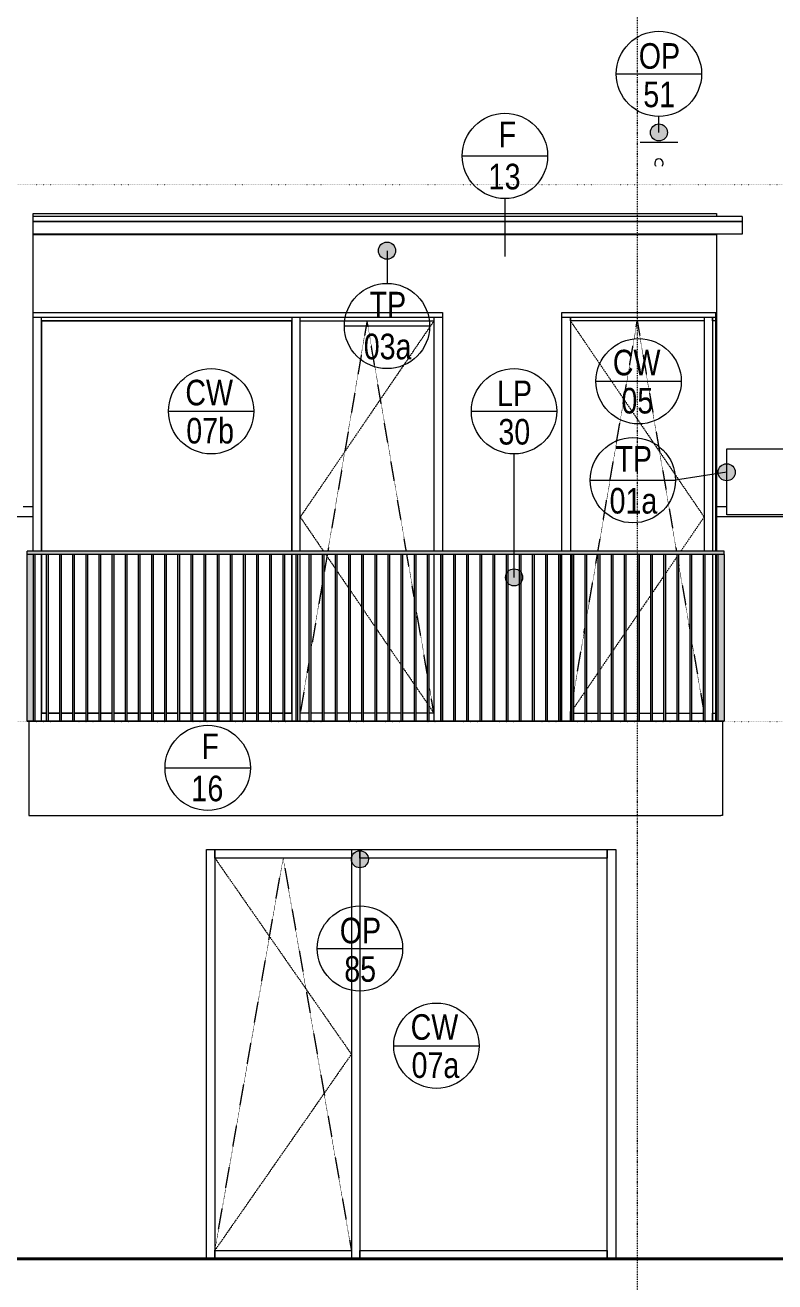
# Model space of a CAD drawing. Header units: millimetres. Extents: x -10201 to 227333, y -5874 to 72638.
# Drawn here: x 8983 to 13378, y 365 to 7734 of the extents above; entities that cross this region are included whole.
import ezdxf

# ---------------------------------------------------------------- set-up
doc = ezdxf.new("R2010")
doc.units = ezdxf.units.MM
for name, pattern in [('HA_Dash_2mm-S1mm', [2, 1, -1]), ('HA_DashDot_10mm-S3mm', [10, 4, -3, 0, -3]), ('HA_Dot-S4mm', [4, 0, -4])]:
    doc.linetypes.add(name, pattern=pattern)
for name, color, linetype, lineweight in [('A-DETL-____-THIN', 9, 'Continuous', 9), ('A-DETL-____-WIDE', 9, 'Continuous', 40), ('A-DOOR-____-OTLN', 9, 'Continuous', 9), ('A-FLOR-HRAL-OTLN', 9, 'Continuous', 9), ('A-FLOR-LEVL-OTLN', 9, 'Continuous', 9), ('A-GENM-____-IDEN', 9, 'Continuous', 9), ('A-GENM-____-OTLN', 9, 'Continuous', 9), ('A-GLAZ-CURT-OTLN', 9, 'Continuous', 5), ('A-GLAZ-CWMG-OTLN', 9, 'Continuous', 5), ('A-ROOF-____-OTLN', 9, 'Continuous', 9), ('A-WALL-____-IDEN', 9, 'Continuous', 9), ('A-WALL-____-OTLN', 9, 'Continuous', 9), ('G-____-____-TEXT', 9, 'Continuous', 5), ('I-WALL-____-OTLN', 9, 'Continuous', 9), ('S-GRID-____-OTLN', 9, 'Continuous', 5)]:
    doc.layers.add(name, color=color, linetype=linetype, lineweight=lineweight)
doc.styles.add('Arial_2', font='arial.ttf', dxfattribs={"width": 0.8, "height": 150})

# ---------------------------------------------------------------- blocks, each defined once
blk = doc.blocks.new('Railing - 40 x12 mm-1473109-B_pohled jižní_DPS pohled')
at = {"layer": 'A-FLOR-HRAL-OTLN'}
blk.add_hatch(color=256, dxfattribs=at).paths.add_polyline_path([(-1247.7, 3655), (-1244.3, 3655), (-1244.3, 4630), (-1282.3, 4630), (-1282.3, 3655)])
at = {"layer": 'A-FLOR-HRAL-OTLN', "color": 7}
blk.add_line((-1244.3, 4630), (-1244.3, 3655), dxfattribs=at)
blk = doc.blocks.new('Railing - 40 x12 mm-V1-B_pohled jižní_DPS pohled')
at = {"layer": 'A-FLOR-HRAL-OTLN'}
blk.add_hatch(color=256, dxfattribs=at).paths.add_polyline_path([(-1282.3, 3655), (-1282.3, 4630), (-1294.3, 4630), (-1294.3, 3655)])
at = {"layer": 'A-FLOR-HRAL-OTLN', "color": 7}
for p, q in [((-1282.3, 4630), (-1294.3, 4630)), ((-1294.3, 4630), (-1294.3, 3655)), ((-1282.3, 3655), (-1282.3, 4630)), ((-1294.3, 3655), (-1282.3, 3655))]:
    blk.add_line(p, q, dxfattribs=at)
blk = doc.blocks.new('Railing - 40 x12 mm-V2-B_pohled jižní_DPS pohled')
at = {"layer": 'A-FLOR-HRAL-OTLN'}
blk.add_hatch(color=256, dxfattribs=at).paths.add_polyline_path([(-3681.3, 3655), (-3681.3, 4630), (-3719.3, 4630), (-3719.3, 3655)])
at = {"layer": 'A-FLOR-HRAL-OTLN', "color": 7}
blk.add_line((-3719.3, 3655), (-3719.3, 4630), dxfattribs=at)
blk = doc.blocks.new('Railing - Railing-1472992-B_pohled jižní_DPS pohled')
at = {"layer": 'A-FLOR-HRAL-OTLN'}
blk.add_hatch(color=256, dxfattribs=at).paths.add_polyline_path([(10839.3, 3650), (13080.7, 3650), (13080.7, 3655), (8995.7, 3655), (8995.7, 3650), (10308, 3650)])
at = {"layer": 'A-FLOR-HRAL-OTLN', "color": 7}
for p, q in [((8995.7, 3650), (8995.7, 3655)), ((8995.7, 3655), (13080.7, 3655)), ((13080.7, 3650), (8995.7, 3650)), ((13080.7, 3650), (13080.7, 3655))]:
    blk.add_line(p, q, dxfattribs=at)
for name, p in [('Railing - 40 x12 mm-V2-B_pohled jižní_DPS pohled', (12715, 0)), ('Railing - 40 x12 mm-V1-B_pohled jižní_DPS pohled', (10324.5, 0)), ('Railing - 40 x12 mm-V1-B_pohled jižní_DPS pohled', (10401.5, 0)), ('Railing - 40 x12 mm-V1-B_pohled jižní_DPS pohled', (10478.5, 0)), ('Railing - 40 x12 mm-V1-B_pohled jižní_DPS pohled', (10555.5, 0)), ('Railing - 40 x12 mm-V1-B_pohled jižní_DPS pohled', (10632.5, 0)), ('Railing - 40 x12 mm-V1-B_pohled jižní_DPS pohled', (10709.5, 0)), ('Railing - 40 x12 mm-V1-B_pohled jižní_DPS pohled', (10786.5, 0)), ('Railing - 40 x12 mm-V1-B_pohled jižní_DPS pohled', (10863.5, 0)), ('Railing - 40 x12 mm-V1-B_pohled jižní_DPS pohled', (10940.5, 0)), ('Railing - 40 x12 mm-V1-B_pohled jižní_DPS pohled', (11017.5, 0)), ('Railing - 40 x12 mm-V1-B_pohled jižní_DPS pohled', (11094.5, 0)), ('Railing - 40 x12 mm-V1-B_pohled jižní_DPS pohled', (11171.5, 0)), ('Railing - 40 x12 mm-V1-B_pohled jižní_DPS pohled', (11248.5, 0)), ('Railing - 40 x12 mm-V1-B_pohled jižní_DPS pohled', (11325.5, 0)), ('Railing - 40 x12 mm-V1-B_pohled jižní_DPS pohled', (11402.5, 0)), ('Railing - 40 x12 mm-V1-B_pohled jižní_DPS pohled', (11479.5, 0)), ('Railing - 40 x12 mm-V1-B_pohled jižní_DPS pohled', (11556.5, 0)), ('Railing - 40 x12 mm-V1-B_pohled jižní_DPS pohled', (11633.5, 0)), ('Railing - 40 x12 mm-V1-B_pohled jižní_DPS pohled', (11710.5, 0)), ('Railing - 40 x12 mm-V1-B_pohled jižní_DPS pohled', (11787.5, 0)), ('Railing - 40 x12 mm-V1-B_pohled jižní_DPS pohled', (11864.5, 0)), ('Railing - 40 x12 mm-V1-B_pohled jižní_DPS pohled', (11941.5, 0)), ('Railing - 40 x12 mm-V1-B_pohled jižní_DPS pohled', (12018.5, 0)), ('Railing - 40 x12 mm-V1-B_pohled jižní_DPS pohled', (12095.5, 0)), ('Railing - 40 x12 mm-V1-B_pohled jižní_DPS pohled', (12172.5, 0)), ('Railing - 40 x12 mm-V1-B_pohled jižní_DPS pohled', (12249.5, 0)), ('Railing - 40 x12 mm-V1-B_pohled jižní_DPS pohled', (12326.5, 0)), ('Railing - 40 x12 mm-V1-B_pohled jižní_DPS pohled', (12403.5, 0)), ('Railing - 40 x12 mm-V1-B_pohled jižní_DPS pohled', (12480.5, 0)), ('Railing - 40 x12 mm-V1-B_pohled jižní_DPS pohled', (12557.5, 0)), ('Railing - 40 x12 mm-V1-B_pohled jižní_DPS pohled', (12634.5, 0)), ('Railing - 40 x12 mm-V1-B_pohled jižní_DPS pohled', (12711.5, 0)), ('Railing - 40 x12 mm-V1-B_pohled jižní_DPS pohled', (12788.5, 0)), ('Railing - 40 x12 mm-V1-B_pohled jižní_DPS pohled', (12865.5, 0)), ('Railing - 40 x12 mm-V1-B_pohled jižní_DPS pohled', (12942.5, 0)), ('Railing - 40 x12 mm-V1-B_pohled jižní_DPS pohled', (13019.5, 0)), ('Railing - 40 x12 mm-V1-B_pohled jižní_DPS pohled', (13096.5, 0)), ('Railing - 40 x12 mm-V1-B_pohled jižní_DPS pohled', (13173.5, 0)), ('Railing - 40 x12 mm-V1-B_pohled jižní_DPS pohled', (13250.5, 0)), ('Railing - 40 x12 mm-V1-B_pohled jižní_DPS pohled', (13327.5, 0)), ('Railing - 40 x12 mm-V1-B_pohled jižní_DPS pohled', (13404.5, 0)), ('Railing - 40 x12 mm-V1-B_pohled jižní_DPS pohled', (13481.5, 0)), ('Railing - 40 x12 mm-V1-B_pohled jižní_DPS pohled', (13558.5, 0)), ('Railing - 40 x12 mm-V1-B_pohled jižní_DPS pohled', (13635.5, 0)), ('Railing - 40 x12 mm-V1-B_pohled jižní_DPS pohled', (13712.5, 0)), ('Railing - 40 x12 mm-V1-B_pohled jižní_DPS pohled', (13789.5, 0)), ('Railing - 40 x12 mm-V1-B_pohled jižní_DPS pohled', (13866.5, 0)), ('Railing - 40 x12 mm-V1-B_pohled jižní_DPS pohled', (13943.5, 0)), ('Railing - 40 x12 mm-V1-B_pohled jižní_DPS pohled', (14020.5, 0)), ('Railing - 40 x12 mm-V1-B_pohled jižní_DPS pohled', (14097.5, 0)), ('Railing - 40 x12 mm-V1-B_pohled jižní_DPS pohled', (14174.5, 0)), ('Railing - 40 x12 mm-V1-B_pohled jižní_DPS pohled', (14251.5, 0)), ('Railing - 40 x12 mm-V1-B_pohled jižní_DPS pohled', (14328.5, 0)), ('Railing - 40 x12 mm-1473109-B_pohled jižní_DPS pohled', (14325, 0))]:
    blk.add_blockref(name, p)
blk = doc.blocks.new('Top Rail Type - Top Rail_Internal_-1473026-B_pohled jižní_DPS pohled')
at = {"layer": 'A-FLOR-HRAL-OTLN'}
blk.add_hatch(color=256, dxfattribs=at).paths.add_polyline_path([(10573.7, 4630), (13080.7, 4630), (13080.7, 4650), (8995.7, 4650), (8995.7, 4630), (10308, 4630)])
at = {"layer": 'A-FLOR-HRAL-OTLN', "color": 7}
for p, q in [((8995.7, 4630), (8995.7, 4650)), ((13080.7, 4650), (8995.7, 4650)), ((13080.7, 4630), (13080.7, 4650)), ((13080.7, 4630), (8995.7, 4630))]:
    blk.add_line(p, q, dxfattribs=at)
blk = doc.blocks.new('Systémový panel - Sklo-V7-B_pohled jižní_DPS pohled')
at = {"layer": 'A-GLAZ-CURT-OTLN', "color": 250}
for p, q in [((10545.7, 6000), (9079.4, 6000)), ((9079.4, 6000), (9079.4, 4650)), ((10545.7, 4650), (10545.7, 6000)), ((9079.4, 4630), (9079.4, 3700)), ((10545.7, 3700), (10545.7, 4630)), ((9079.4, 3700), (9107.2, 3700)), ((9119.2, 3700), (9184.2, 3700)), ((9196.2, 3700), (9261.2, 3700)), ((9273.2, 3700), (9338.2, 3700)), ((9350.2, 3700), (9415.2, 3700)), ((9427.2, 3700), (9492.2, 3700)), ((9504.2, 3700), (9569.2, 3700)), ((9581.2, 3700), (9646.2, 3700)), ((9658.2, 3700), (9723.2, 3700)), ((9735.2, 3700), (9800.2, 3700)), ((9812.2, 3700), (9877.2, 3700)), ((9889.2, 3700), (9954.2, 3700)), ((9966.2, 3700), (10031.2, 3700)), ((10043.2, 3700), (10108.2, 3700)), ((10120.2, 3700), (10185.2, 3700)), ((10197.2, 3700), (10262.2, 3700)), ((10274.2, 3700), (10339.2, 3700)), ((10351.2, 3700), (10416.2, 3700)), ((10428.2, 3700), (10493.2, 3700)), ((10505.2, 3700), (10545.7, 3700))]:
    blk.add_line(p, q, dxfattribs=at)
blk = doc.blocks.new('Obdélníková příčel - 50x70mm EXT-1712994-B_pohled jižní_DPS pohled')
at = {"layer": 'A-GLAZ-CWMG-OTLN', "color": 250}
for p, q in [((-2129.3, 6000), (-2129.3, 6020)), ((-2129.3, 6000), (-1345.6, 6000)), ((-1345.6, 6020), (-1345.6, 6000))]:
    blk.add_line(p, q, dxfattribs=at)
blk = doc.blocks.new('Obdélníková příčel - 50x70mm EXT-V8-B_pohled jižní_DPS pohled')
at = {"layer": 'A-GLAZ-CWMG-OTLN', "color": 250}
for p, q in [((9079.4, 3655), (9079.4, 3700)), ((9107.2, 3700), (9079.4, 3700)), ((9184.2, 3700), (9119.2, 3700)), ((9261.2, 3700), (9196.2, 3700)), ((9338.2, 3700), (9273.2, 3700)), ((9415.2, 3700), (9350.2, 3700)), ((9492.2, 3700), (9427.2, 3700)), ((9569.2, 3700), (9504.2, 3700)), ((9646.2, 3700), (9581.2, 3700)), ((9723.2, 3700), (9658.2, 3700)), ((9800.2, 3700), (9735.2, 3700)), ((9877.2, 3700), (9812.2, 3700)), ((9954.2, 3700), (9889.2, 3700)), ((10031.2, 3700), (9966.2, 3700)), ((10108.2, 3700), (10043.2, 3700)), ((10185.2, 3700), (10120.2, 3700)), ((10262.2, 3700), (10197.2, 3700)), ((10339.2, 3700), (10274.2, 3700)), ((10416.2, 3700), (10351.2, 3700)), ((10493.2, 3700), (10428.2, 3700)), ((10545.7, 3700), (10505.2, 3700)), ((10545.7, 3700), (10545.7, 3655))]:
    blk.add_line(p, q, dxfattribs=at)
blk = doc.blocks.new('Obdélníková příčel - 50x70mm EXT-1518045-B_pohled jižní_DPS pohled')
at = {"layer": 'A-GLAZ-CWMG-OTLN', "color": 250}
for p, q in [((-1345.6, 6020), (-1345.6, 4650)), ((-1345.6, 4630), (-1345.6, 3655))]:
    blk.add_line(p, q, dxfattribs=at)
blk = doc.blocks.new('Obdélníková příčel - 50x70mm EXT-1518046-B_pohled jižní_DPS pohled')
at = {"layer": 'A-GLAZ-CWMG-OTLN', "color": 250}
for p, q in [((-3645.6, 4650), (-3645.6, 6020)), ((-3645.6, 3655), (-3645.6, 4630))]:
    blk.add_line(p, q, dxfattribs=at)
blk = doc.blocks.new('ABMV_CW_Single_Swing_Generic - Ex_Glass_SKLOPNE-V9-B_pohled jižní_DPS pohled')
at = {"layer": 'A-DOOR-____-OTLN', "color": 250, "linetype": 'HA_Dash_2mm-S1mm', "lineweight": 5}
for p, q in [((11379.4, 6000), (10595.7, 4850)), ((10987.6, 6000), (10757.6, 4650)), ((11217.6, 4650), (10987.6, 6000)), ((10595.7, 4850), (10732, 4650)), ((10754.1, 4630), (10736.2, 4524.6)), ((10745.6, 4630), (10801.2, 4548.5)), ((11263.2, 4382.3), (11221, 4630)), ((10813.2, 4530.9), (10878.2, 4435.5)), ((10724.2, 4454.2), (10659.2, 4072.7)), ((10890.2, 4417.9), (10955.2, 4322.5)), ((10967.2, 4304.9), (11032.2, 4209.5)), ((11340.2, 3930.4), (11275.2, 4311.9)), ((11044.2, 4191.9), (11109.2, 4096.5)), ((11121.2, 4078.9), (11186.2, 3983.6)), ((10647.2, 4002.3), (10595.7, 3700)), ((11198.2, 3965.9), (11263.2, 3870.6)), ((11275.2, 3853), (11340.2, 3757.6)), ((11379.4, 3700), (11352.2, 3859.9)), ((11352.2, 3740), (11379.4, 3700))]:
    blk.add_line(p, q, dxfattribs=at)
blk = doc.blocks.new('Obdélníková příčel - 50x70mm EXT-1712996-B_pohled jižní_DPS pohled')
at = {"layer": 'A-GLAZ-CWMG-OTLN', "color": 250}
for p, q in [((-3645.6, 6000), (-3645.6, 6020)), ((-3645.6, 6000), (-2179.3, 6000)), ((-2179.3, 6020), (-2179.3, 6000))]:
    blk.add_line(p, q, dxfattribs=at)
blk = doc.blocks.new('Obdélníková příčel - 50x70mm EXT-V10-B_pohled jižní_DPS pohled')
at = {"layer": 'A-GLAZ-CWMG-OTLN', "color": 250}
for p, q in [((10595.7, 3655), (10595.7, 3700)), ((10647.2, 3700), (10595.7, 3700)), ((10724.2, 3700), (10659.2, 3700)), ((10801.2, 3700), (10736.2, 3700)), ((10878.2, 3700), (10813.2, 3700)), ((10955.2, 3700), (10890.2, 3700)), ((11032.2, 3700), (10967.2, 3700)), ((11109.2, 3700), (11044.2, 3700)), ((11186.2, 3700), (11121.2, 3700)), ((11263.2, 3700), (11198.2, 3700)), ((11340.2, 3700), (11275.2, 3700)), ((11379.4, 3700), (11352.2, 3700)), ((11379.4, 3700), (11379.4, 3655))]:
    blk.add_line(p, q, dxfattribs=at)
blk = doc.blocks.new('Obdélníková příčel - 50x70mm EXT-V11-B_pohled jižní_DPS pohled')
at = {"layer": 'A-GLAZ-CWMG-OTLN', "color": 250}
for p, q in [((10545.7, 6020), (10545.7, 4650)), ((10595.7, 4650), (10595.7, 6020)), ((10545.7, 4630), (10545.7, 3655)), ((10595.7, 3655), (10595.7, 4630))]:
    blk.add_line(p, q, dxfattribs=at)
blk = doc.blocks.new('Systémový panel - Sklo-1720074-B_pohled jižní_DPS pohled')
at = {"layer": 'A-GLAZ-CURT-OTLN', "color": 250}
for p, q in [((13029.4, 6000), (13013.2, 6000)), ((13013.2, 6000), (13013.2, 4650)), ((13013.2, 4630), (13013.2, 3700)), ((13013.2, 3700), (13029.4, 3700))]:
    blk.add_line(p, q, dxfattribs=at)
blk = doc.blocks.new('Obdélníková příčel - 50x70mm EXT-1713576-B_pohled jižní_DPS pohled')
at = {"layer": 'A-GLAZ-CWMG-OTLN', "color": 250}
for p, q in [((12179.4, 6000), (12179.4, 6020)), ((12963.2, 6000), (12179.4, 6000)), ((12963.2, 6020), (12963.2, 6000))]:
    blk.add_line(p, q, dxfattribs=at)
blk = doc.blocks.new('Obdélníková příčel - 50x70mm EXT-1516296-B_pohled jižní_DPS pohled')
at = {"layer": 'A-GLAZ-CWMG-OTLN', "color": 250}
for p, q in [((3006, 6020), (3006, 4650)), ((3006, 4630), (3006, 3655))]:
    blk.add_line(p, q, dxfattribs=at)
blk = doc.blocks.new('ABMV_CW_Single_Swing_Generic - Ex_Glass_SKLOPNE-1713581-B_pohled jižní_DPS pohled')
at = {"layer": 'A-DOOR-____-OTLN', "color": 250, "linetype": 'HA_Dash_2mm-S1mm', "lineweight": 5}
for p, q in [((12179.4, 6000), (12963.2, 4850)), ((12341.3, 4650), (12571.3, 6000)), ((12571.3, 6000), (12801.3, 4650)), ((12963.2, 4850), (12826.9, 4650)), ((12276.2, 4267.8), (12337.9, 4630)), ((12803.2, 4615.2), (12738.2, 4519.9)), ((12726.2, 4502.2), (12661.2, 4406.9)), ((12815.2, 4568.6), (12880.2, 4187.1)), ((12649.2, 4389.3), (12584.2, 4293.9)), ((12572.2, 4276.3), (12507.2, 4180.9)), ((12199.2, 3815.9), (12264.2, 4197.4)), ((12495.2, 4163.3), (12430.2, 4067.9)), ((12892.2, 4116.7), (12957.2, 3735.2)), ((12418.2, 4050.3), (12353.2, 3954.9)), ((12341.2, 3937.3), (12276.2, 3842)), ((12264.2, 3824.4), (12199.2, 3729)), ((12179.4, 3700), (12187.2, 3745.5)), ((12187.2, 3711.4), (12179.4, 3700))]:
    blk.add_line(p, q, dxfattribs=at)
blk = doc.blocks.new('Obdélníková příčel - 50x70mm EXT-1713579-B_pohled jižní_DPS pohled')
at = {"layer": 'A-GLAZ-CWMG-OTLN', "color": 250}
for p, q in [((12179.4, 3655), (12179.4, 3700)), ((12179.4, 3700), (12187.2, 3700)), ((12199.2, 3700), (12264.2, 3700)), ((12276.2, 3700), (12341.2, 3700)), ((12353.2, 3700), (12418.2, 3700)), ((12430.2, 3700), (12495.2, 3700)), ((12507.2, 3700), (12572.2, 3700)), ((12584.2, 3700), (12649.2, 3700)), ((12661.2, 3700), (12726.2, 3700)), ((12738.2, 3700), (12803.2, 3700)), ((12815.2, 3700), (12880.2, 3700)), ((12892.2, 3700), (12957.2, 3700))]:
    blk.add_line(p, q, dxfattribs=at)
blk = doc.blocks.new('Obdélníková příčel - 50x70mm EXT-V12-B_pohled jižní_DPS pohled')
at = {"layer": 'A-GLAZ-CWMG-OTLN', "color": 250}
for p, q in [((12963.2, 6020), (12963.2, 4650)), ((13013.2, 6020), (13013.2, 4650)), ((13013.2, 4630), (13013.2, 3655))]:
    blk.add_line(p, q, dxfattribs=at)
blk = doc.blocks.new('Systémový panel - Sklo-1518049-B_pohled jižní_DPS pohled')
at = {"layer": 'A-GLAZ-CURT-OTLN', "color": 250}
for p, q in [((-154.3, 2850), (-1604.3, 2850)), ((-1604.3, 2850), (-1604.3, 550)), ((-154.3, 550), (-154.3, 2850)), ((-1604.3, 550), (-154.3, 550))]:
    blk.add_line(p, q, dxfattribs=at)
blk = doc.blocks.new('Obdélníková příčel - 50x70mm EXT-1944709-B_pohled jižní_DPS pohled')
at = {"layer": 'A-GLAZ-CWMG-OTLN', "color": 250}
for p, q in [((-2454.3, 2850), (-2454.3, 2900)), ((-1654.3, 2900), (-1654.3, 2850)), ((-1654.3, 2850), (-2454.3, 2850))]:
    blk.add_line(p, q, dxfattribs=at)
blk = doc.blocks.new('Obdélníková příčel - 50x70mm EXT-1514294-B_pohled jižní_DPS pohled')
at = {"layer": 'A-GLAZ-CWMG-OTLN', "color": 250}
for p, q in [((-1604.3, 500), (-1604.3, 550)), ((-1604.3, 550), (-154.3, 550)), ((-154.3, 550), (-154.3, 500))]:
    blk.add_line(p, q, dxfattribs=at)
blk = doc.blocks.new('Obdélníková příčel - 50x70mm EXT-V15-B_pohled jižní_DPS pohled')
at = {"layer": 'A-GLAZ-CWMG-OTLN', "color": 250}
blk.add_line((-5929.3, 2900), (-5929.3, 500), dxfattribs=at)
blk = doc.blocks.new('Obdélníková příčel - 50x70mm EXT-V17-B_pohled jižní_DPS pohled')
at = {"layer": 'A-GLAZ-CWMG-OTLN', "color": 250}
blk.add_line((-154.3, 500), (-154.3, 2900), dxfattribs=at)
blk = doc.blocks.new('ABMV_CW_Single_Swing_Generic - Ex_Glass_SKLOPNE-1944711-B_pohled jižní_DPS pohled')
at = {"layer": 'A-DOOR-____-OTLN', "color": 250, "linetype": 'HA_Dash_2mm-S1mm', "lineweight": 5}
for p, q in [((-2454.3, 550), (-2054.3, 2850)), ((-2454.3, 2850), (-1654.3, 1700)), ((-2054.3, 2850), (-1654.3, 550)), ((-1654.3, 1700), (-2454.3, 550))]:
    blk.add_line(p, q, dxfattribs=at)
blk = doc.blocks.new('Obdélníková příčel - 50x70mm EXT-1514295-B_pohled jižní_DPS pohled')
at = {"layer": 'A-GLAZ-CWMG-OTLN', "color": 250}
for p, q in [((-1604.3, 2850), (-1604.3, 2900)), ((-154.3, 2900), (-154.3, 2850)), ((-154.3, 2850), (-1604.3, 2850))]:
    blk.add_line(p, q, dxfattribs=at)
blk = doc.blocks.new('Obdélníková příčel - 50x70mm EXT-1944710-B_pohled jižní_DPS pohled')
at = {"layer": 'A-GLAZ-CWMG-OTLN', "color": 250}
for p, q in [((-2454.3, 500), (-2454.3, 550)), ((-2454.3, 550), (-1654.3, 550)), ((-1654.3, 550), (-1654.3, 500))]:
    blk.add_line(p, q, dxfattribs=at)
blk = doc.blocks.new('Obdélníková příčel - 50x70mm EXT-V18-B_pohled jižní_DPS pohled')
at = {"layer": 'A-GLAZ-CWMG-OTLN', "color": 250}
for p, q in [((-1654.3, 2900), (-1654.3, 500)), ((-1604.3, 2900), (-1604.3, 500))]:
    blk.add_line(p, q, dxfattribs=at)
blk = doc.blocks.new('Obdélníková příčel - 50x70mm EXT-1720072-B_pohled jižní_DPS pohled')
at = {"layer": 'A-GLAZ-CWMG-OTLN', "color": 250}
for p, q in [((13013.2, 6000), (13013.2, 6020)), ((13029.4, 6000), (13013.2, 6000))]:
    blk.add_line(p, q, dxfattribs=at)
blk = doc.blocks.new('Obdélníková příčel - 50x70mm EXT-1720073-B_pohled jižní_DPS pohled')
at = {"layer": 'A-GLAZ-CWMG-OTLN', "color": 250}
for p, q in [((13013.2, 3655), (13013.2, 3700)), ((13013.2, 3700), (13029.4, 3700))]:
    blk.add_line(p, q, dxfattribs=at)
blk = doc.blocks.new('HA_GM_Gutter_Balcony - HA_GM_Gutter_Facade TP03-1677482-B_pohled jižní_DPS pohled')
at = {"layer": 'A-GENM-____-OTLN', "color": 7}
for p, q in [((9030.7, 6583), (9030.7, 6612.8)), ((13185.7, 6612.8), (9030.7, 6612.8)), ((9030.7, 6580.5), (9030.7, 6583)), ((13185.7, 6583), (9030.7, 6583)), ((9030.7, 6507.8), (9030.7, 6580.5)), ((13185.7, 6580.5), (9030.7, 6580.5)), ((13185.7, 6612.8), (13185.7, 6583)), ((13185.7, 6583), (13185.7, 6580.5)), ((13185.7, 6580.5), (13185.7, 6507.8)), ((13185.7, 6507.8), (9030.7, 6507.8))]:
    blk.add_line(p, q, dxfattribs=at)
blk = doc.blocks.new('TP11-chrlič3 - TP11-chrlič-1750161-B_pohled jižní_DPS pohled')
at = {"layer": 'A-GENM-____-OTLN', "color": 7}
for start, end in [(0, 180), (180, 225), (315, 0)]:
    blk.add_arc((12698.6, 6925), 25, start, end, dxfattribs=at)
blk = doc.blocks.new('TB_Porotherm KPVarioUNI_1250mm - TB_Porotherm KPVarioUNI_1250mm-1944691-B_pohled jižní_DPS pohled')
at = {"layer": 'A-GENM-____-OTLN', "color": 7}
blk.add_line((13035.6, 6020), (12129.4, 6020), dxfattribs=at)
blk = doc.blocks.new('TB_Porotherm KPVarioUNI_3000mm - TB_Porotherm KPVarioUNI_3000mm-V25-B_pohled jižní_DPS pohled')
at = {"layer": 'A-GENM-____-OTLN', "color": 7}
blk.add_line((11429.4, 6020), (9030.6, 6020), dxfattribs=at)
blk = doc.blocks.new('185-01_OBJEKT B_Central_rvt-1-B_pohled jižní_DPS pohled')
at = {"layer": 'A-ROOF-____-OTLN', "color": 7}
for p, q in [((9030.6, 4911.3), (9030.6, 6629.4)), ((9030.6, 6629.4), (13035.6, 6629.4)), ((13035.6, 6629.4), (13035.6, 6612.8)), ((13035.6, 6507.8), (13035.6, 4911.3)), ((13095.7, 4911.3), (13095.7, 5250)), ((13095.7, 5250), (13812.2, 5250)), ((8970.7, 4911.3), (9030.6, 4911.3)), ((9030.6, 4650), (9030.6, 4911.3)), ((13035.6, 4911.3), (13095.7, 4911.3)), ((13035.6, 4911.3), (13035.6, 4650)), ((13095.7, 4862), (13095.7, 4911.3)), ((15570.7, 4862), (13095.7, 4862))]:
    blk.add_line(p, q, dxfattribs=at)
at = {"layer": 'A-WALL-____-OTLN', "color": 7}
for p, q in [((13035.6, 6505), (9030.6, 6505)), ((9030.6, 6050), (11429.4, 6050)), ((11429.4, 6050), (11429.4, 4650)), ((12129.4, 6050), (13035.6, 6050)), ((12129.4, 4650), (12129.4, 6050)), ((13029.4, 6050), (13029.4, 4650)), ((9030.4, 4851.6), (5311, 4851.6)), ((9030.4, 4650), (9030.4, 4851.6)), ((15630.7, 4851.6), (13035.7, 4851.6)), ((13035.7, 4851.6), (13035.7, 4650)), ((11429.4, 4630), (11429.4, 3655)), ((12129.4, 3655), (12129.4, 4630)), ((13029.4, 4630), (13029.4, 3655)), ((10045.7, 500), (10045.7, 2900)), ((10045.7, 2900), (12445.7, 2900)), ((12445.7, 2900), (12445.7, 500))]:
    blk.add_line(p, q, dxfattribs=at)
at = {"layer": 'I-WALL-____-OTLN', "color": 7}
for p, q in [((9005.7, 3650), (9005.7, 3100)), ((13070.7, 3650), (13070.7, 3100)), ((9005.7, 3100), (13060.7, 3100)), ((13070.7, 3100), (13060.7, 3100))]:
    blk.add_line(p, q, dxfattribs=at)
at = {"layer": 'A-DOOR-____-OTLN', "lineweight": 9}
for name, p in [('ABMV_CW_Single_Swing_Generic - Ex_Glass_SKLOPNE-V9-B_pohled jižní_DPS pohled', (0, 0)), ('ABMV_CW_Single_Swing_Generic - Ex_Glass_SKLOPNE-1713581-B_pohled jižní_DPS pohled', (0, 0)), ('ABMV_CW_Single_Swing_Generic - Ex_Glass_SKLOPNE-1944711-B_pohled jižní_DPS pohled', (12550, 0))]:
    blk.add_blockref(name, p, dxfattribs=at)
at = {"layer": 'A-FLOR-HRAL-OTLN', "lineweight": 9}
for name in ['Top Rail Type - Top Rail_Internal_-1473026-B_pohled jižní_DPS pohled', 'Railing - Railing-1472992-B_pohled jižní_DPS pohled']:
    blk.add_blockref(name, (0, 0), dxfattribs=at)
at = {"layer": 'A-GENM-____-OTLN', "lineweight": 9}
for name in ['TP11-chrlič3 - TP11-chrlič-1750161-B_pohled jižní_DPS pohled', 'HA_GM_Gutter_Balcony - HA_GM_Gutter_Facade TP03-1677482-B_pohled jižní_DPS pohled', 'TB_Porotherm KPVarioUNI_3000mm - TB_Porotherm KPVarioUNI_3000mm-V25-B_pohled jižní_DPS pohled', 'TB_Porotherm KPVarioUNI_1250mm - TB_Porotherm KPVarioUNI_1250mm-1944691-B_pohled jižní_DPS pohled']:
    blk.add_blockref(name, (0, 0), dxfattribs=at)
at = {"layer": 'A-GLAZ-CURT-OTLN', "lineweight": 9}
for name, p in [('Systémový panel - Sklo-V7-B_pohled jižní_DPS pohled', (0, 0)), ('Systémový panel - Sklo-1720074-B_pohled jižní_DPS pohled', (0, 0)), ('Systémový panel - Sklo-1518049-B_pohled jižní_DPS pohled', (12550, 0))]:
    blk.add_blockref(name, p, dxfattribs=at)
at = {"layer": 'A-GLAZ-CWMG-OTLN', "lineweight": 9}
for name, p in [('Obdélníková příčel - 50x70mm EXT-1518046-B_pohled jižní_DPS pohled', (12725, 0)), ('Obdélníková příčel - 50x70mm EXT-1712996-B_pohled jižní_DPS pohled', (12725, 0)), ('Obdélníková příčel - 50x70mm EXT-V11-B_pohled jižní_DPS pohled', (0, 0)), ('Obdélníková příčel - 50x70mm EXT-1712994-B_pohled jižní_DPS pohled', (12725, 0)), ('Obdélníková příčel - 50x70mm EXT-1518045-B_pohled jižní_DPS pohled', (12725, 0)), ('Obdélníková příčel - 50x70mm EXT-1713576-B_pohled jižní_DPS pohled', (0, 0)), ('Obdélníková příčel - 50x70mm EXT-1516296-B_pohled jižní_DPS pohled', (9173.5, 0)), ('Obdélníková příčel - 50x70mm EXT-V12-B_pohled jižní_DPS pohled', (0, 0)), ('Obdélníková příčel - 50x70mm EXT-1720072-B_pohled jižní_DPS pohled', (0, 0)), ('Obdélníková příčel - 50x70mm EXT-V8-B_pohled jižní_DPS pohled', (0, 0)), ('Obdélníková příčel - 50x70mm EXT-V10-B_pohled jižní_DPS pohled', (0, 0)), ('Obdélníková příčel - 50x70mm EXT-1713579-B_pohled jižní_DPS pohled', (0, 0)), ('Obdélníková příčel - 50x70mm EXT-1720073-B_pohled jižní_DPS pohled', (0, 0)), ('Obdélníková příčel - 50x70mm EXT-1944709-B_pohled jižní_DPS pohled', (12550, 0)), ('Obdélníková příčel - 50x70mm EXT-V15-B_pohled jižní_DPS pohled', (16025, 0)), ('Obdélníková příčel - 50x70mm EXT-V18-B_pohled jižní_DPS pohled', (12550, 0)), ('Obdélníková příčel - 50x70mm EXT-1514295-B_pohled jižní_DPS pohled', (12550, 0)), ('Obdélníková příčel - 50x70mm EXT-V17-B_pohled jižní_DPS pohled', (12550, 0)), ('Obdélníková příčel - 50x70mm EXT-1944710-B_pohled jižní_DPS pohled', (12550, 0)), ('Obdélníková příčel - 50x70mm EXT-1514294-B_pohled jižní_DPS pohled', (12550, 0))]:
    blk.add_blockref(name, p, dxfattribs=at)
blk = doc.blocks.new('HA_TAG_GM_Products1 - Generic-1835784-B_pohled jižní_DPS pohled')
at = {"layer": 'A-GENM-____-IDEN'}
blk.add_line((3015.2, 5260.3), (3515.2, 5260.3), dxfattribs=at)
blk.add_circle((3265.2, 5260.3), 250, dxfattribs=at)
blk = doc.blocks.new('HA_TAG_GM_Products - Generic-588599-B_pohled jižní_DPS pohled')
at = {"layer": 'A-GENM-____-IDEN'}
blk.add_line((-5536.8, 4417.3), (-5036.8, 4417.3), dxfattribs=at)
blk.add_circle((-5286.8, 4417.3), 250, dxfattribs=at)
blk = doc.blocks.new('HA_TAG_cWA - Default-922888-B_pohled jižní_DPS pohled')
at = {"layer": 'A-WALL-____-IDEN'}
blk.add_line((-1418.3, 1749.9), (-918.3, 1749.9), dxfattribs=at)
blk.add_circle((-1168.3, 1749.9), 250, dxfattribs=at)

msp = doc.modelspace()

# ---------------------------------------------------------------- hatches: boundary and pattern name
at = {"layer": 'A-GENM-____-IDEN'}
h = msp.add_hatch(color=256, dxfattribs=at)
edge = h.paths.add_edge_path()
edge.add_arc((12698.6, 7104.8), 50, 0, 360)
h = msp.add_hatch(color=256, dxfattribs=at)
edge = h.paths.add_edge_path()
edge.add_arc((11104.6, 6411.6), 50, 0, 360)
h = msp.add_hatch(color=256, dxfattribs=at)
edge = h.paths.add_edge_path()
edge.add_arc((13095.7, 5112.2), 50, 0, 360)
h = msp.add_hatch(color=256, dxfattribs=at)
edge = h.paths.add_edge_path()
edge.add_arc((11849.2, 4496.1), 50, 0, 360)
h = msp.add_hatch(color=256, dxfattribs=at)
edge = h.paths.add_edge_path()
edge.add_arc((10945.7, 2842.9), 50, 0, 360)

# ---------------------------------------------------------------- linework, layer by layer
at = {"layer": 'A-DETL-____-THIN'}
for p, q in [((12588.6, 7047.3), (12808.6, 7047.3)), ((11545.9, 6967.2), (12045.9, 6967.2)), ((11795.9, 6717.2), (11795.9, 6377.2)), ((9803.5, 3379.3), (10303.5, 3379.3))]:
    msp.add_line(p, q, dxfattribs=at)
for centre in [(11795.9, 6967.2), (10053.5, 3379.3)]:
    msp.add_circle(centre, 250, dxfattribs=at)
at = {"layer": 'A-DETL-____-WIDE'}
msp.add_line((21160.7, 500), (-6819.3, 500), dxfattribs=at)
at = {"layer": 'A-FLOR-LEVL-OTLN', "linetype": 'HA_Dot-S4mm', "lineweight": 5}
for p, q in [((-10200.7, 6800), (26680.5, 6800)), ((-10200.7, 3650), (26680.5, 3650)), ((-10200.7, 500), (26680.5, 500))]:
    msp.add_line(p, q, dxfattribs=at)
at = {"layer": 'A-GENM-____-IDEN'}
for p, q in [((12698.6, 7104.8), (12698.6, 7198.2)), ((11104.6, 6411.6), (11104.6, 6220)), ((11849.2, 4496.1), (11849.2, 5220)), ((13095.7, 5112.2), (12795.7, 5065.5)), ((10945.7, 2842.9), (10945.7, 2570))]:
    msp.add_line(p, q, dxfattribs=at)
for centre in [(12698.6, 7104.8), (11104.6, 6411.6), (13095.7, 5112.2), (11849.2, 4496.1), (10945.7, 2842.9)]:
    msp.add_circle(centre, 50, dxfattribs=at)
at = {"layer": 'S-GRID-____-OTLN', "linetype": 'HA_DashDot_10mm-S3mm', "lineweight": 9}
msp.add_line((12573.1, -2552.9), (12573.1, 14405.1), dxfattribs=at)

# ---------------------------------------------------------------- block references
at = {"lineweight": 5}
msp.add_blockref('185-01_OBJEKT B_Central_rvt-1-B_pohled jižní_DPS pohled', (0, 0), dxfattribs=at)
at = {"layer": 'A-GENM-____-IDEN'}
for name, p in [('HA_TAG_GM_Products1 - Generic-1835784-B_pohled jižní_DPS pohled', (9433.4, 2187.9)), ('HA_TAG_GM_Products - Generic-588599-B_pohled jižní_DPS pohled', (16391.4, 1552.7)), ('HA_TAG_GM_Products1 - Generic-1835784-B_pohled jižní_DPS pohled', (8584, 209.7)), ('HA_TAG_GM_Products - Generic-588599-B_pohled jižní_DPS pohled', (17832.5, 648.2)), ('HA_TAG_GM_Products1 - Generic-1835784-B_pohled jižní_DPS pohled', (7680.5, -2940.3))]:
    msp.add_blockref(name, p, dxfattribs=at)
at = {"layer": 'A-WALL-____-IDEN'}
for p in [(13747.7, 3896), (11241.8, 3720.1), (12562.5, 0)]:
    msp.add_blockref('HA_TAG_cWA - Default-922888-B_pohled jižní_DPS pohled', p, dxfattribs=at)

# ---------------------------------------------------------------- texts
at = {"layer": 'A-GENM-____-IDEN', "lineweight": 5, "char_height": 150, "attachment_point": 1, "style": 'Arial_2'}
for s, insert, width in [('OP', (12580.5, 7628.4), 295.021), ('51', (12606.9, 7402.9), 230.886), ('TP', (11002.6, 6170.3), 256.54), ('03a', (10968.2, 5924.8), 339.915), ('LP', (11749.6, 5650.2), 250.126), ('30', (11757.6, 5424.8), 230.886), ('TP', (12443.7, 5265.7), 256.54), ('01a', (12409.3, 5020.2), 339.915), ('OP', (10827.7, 2500.2), 295.021), ('85', (10854.1, 2274.8), 230.886)]:
    msp.add_mtext(s, dxfattribs=dict(at, insert=insert, width=width))
at = {"layer": 'A-WALL-____-IDEN', "lineweight": 5, "char_height": 150, "attachment_point": 1, "style": 'Arial_2'}
for s, insert, width in [('CW', (12428.3, 5830.5), 352.742), ('CW', (9922.4, 5654.7), 352.742), ('05', (12478.7, 5606.8), 230.886), ('07b', (9928, 5431), 339.915), ('CW', (11243.1, 1934.6), 352.742), ('07a', (11248.7, 1710.9), 339.915)]:
    msp.add_mtext(s, dxfattribs=dict(at, insert=insert, width=width))
at = {"layer": 'G-____-____-TEXT', "color": 7, "lineweight": 9, "char_height": 150, "attachment_point": 1, "style": 'Arial_2'}
for s, insert, width in [('\\fArial|b0|i0|c254|p34|;\\W.8;F', (11759.6, 7168.1), 128.27), ('\\fArial|b0|i0|c254|p34|;\\W.8;1', (11699, 6921.2), 115.443), ('\\fArial|b0|i0|c254|p34|;\\W.8;3', (11794.2, 6921.2), 115.443), ('\\fArial|b0|i0|c254|p34|;\\W.8;F', (10017.1, 3580.2), 128.27), ('\\fArial|b0|i0|c254|p34|;\\W.8;1', (9956.5, 3333.2), 115.443), ('\\fArial|b0|i0|c254|p34|;\\W.8;6', (10051.8, 3333.2), 115.443)]:
    msp.add_mtext(s, dxfattribs=dict(at, insert=insert, width=width))

doc.saveas('drawing.dxf')
